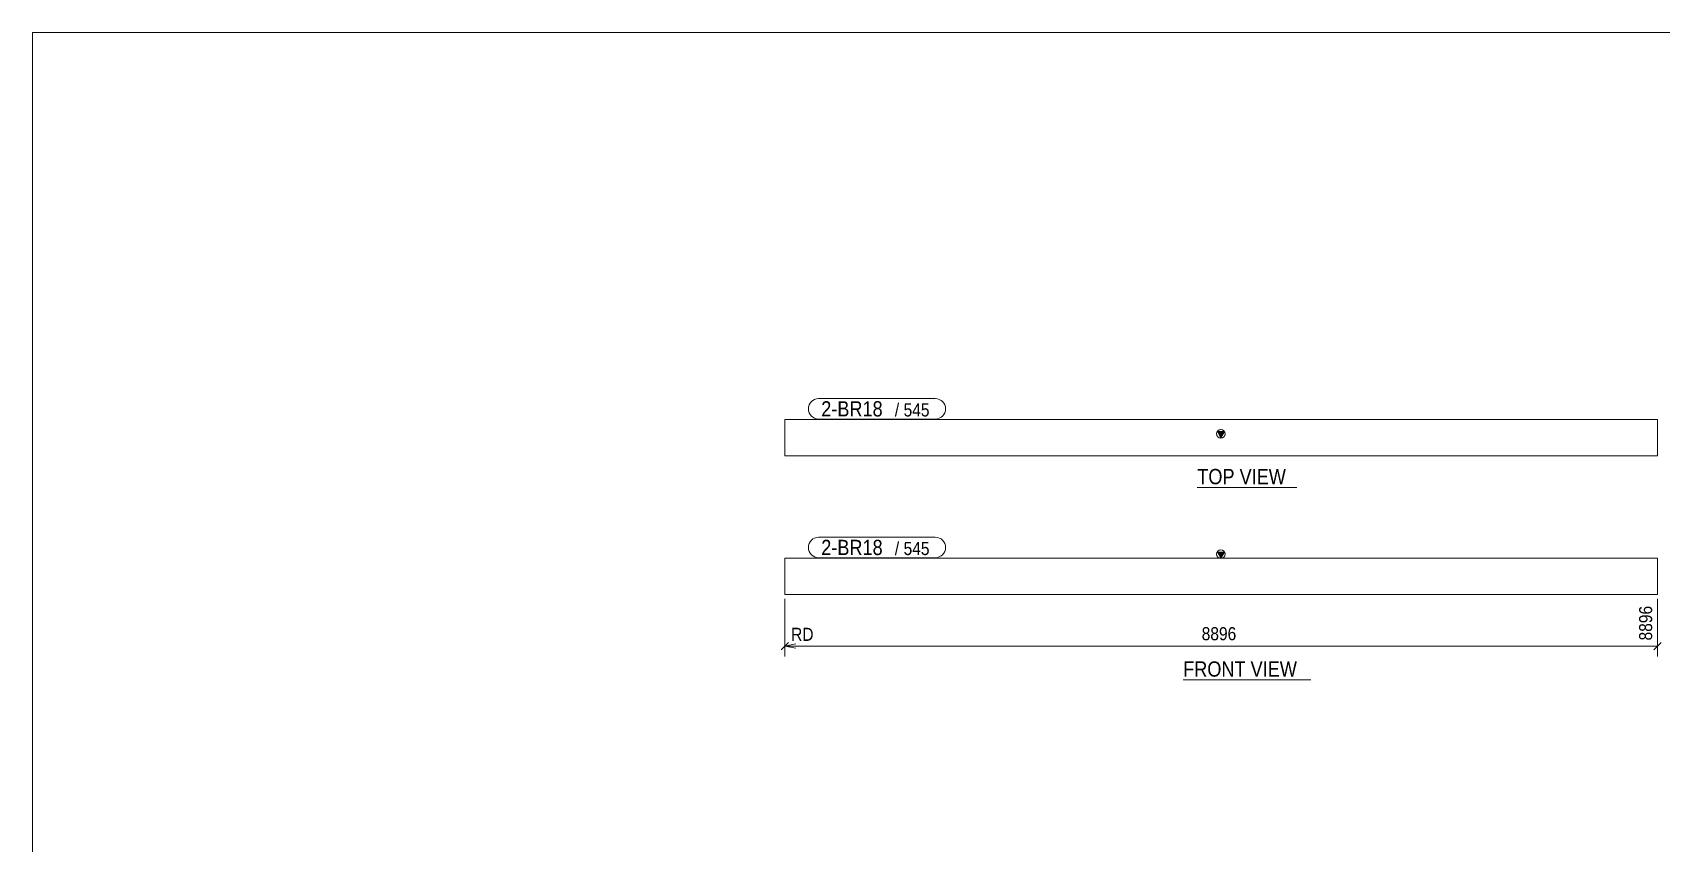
# Model space of a CAD drawing. Header units: millimetres. Extents: x 2 to 579, y 1 to 405.
# Drawn here: x 5 to 378.5, y 219.1 to 405 of the extents above; entities that cross this region are included whole.
import ezdxf

# ---------------------------------------------------------------- set-up
doc = ezdxf.new("R2010")
doc.units = ezdxf.units.MM
doc.linetypes.add('XKITLINE00', pattern=[0])
for name, color, linetype, lineweight in [('Dimensions', 7, 'Continuous', 0), ('DrawingSheet', 5, 'Continuous', 0), ('OtherObjectType', 7, 'Continuous', 0), ('Part', 2, 'Continuous', 0), ('PartMark', 7, 'Continuous', 0)]:
    doc.layers.add(name, color=color, linetype=linetype, lineweight=lineweight)
doc.styles.add('ARIAL', font='ARIAL.TTF')

# ---------------------------------------------------------------- blocks, each defined once
blk = doc.blocks.new('*A1')
at = {"layer": 'Part'}
blk.add_hatch(color=2, dxfattribs=at).paths.add_polyline_path([(276.7, 285.91), (278.3, 285.91), (277.5, 284.51)], flags=17)
at = {"layer": 'Part', "color": 2, "linetype": 'XKITLINE00', "lineweight": 0}
for p, q in [((177.5, 284.51), (277.5, 284.51)), ((177.5, 276.73), (177.5, 284.51)), ((277.5, 284.51), (276.7, 285.91)), ((276.7, 285.91), (278.3, 285.91)), ((278.3, 285.91), (277.5, 284.51)), ((277.6, 284.51), (377.6, 284.51)), ((377.6, 284.51), (377.6, 283.95)), ((377.6, 283.95), (377.6, 276.17)), ((177.5, 276.17), (177.5, 276.73)), ((277.5, 276.17), (177.5, 276.17)), ((377.6, 276.17), (277.6, 276.17))]:
    blk.add_line(p, q, dxfattribs=at)
blk.add_circle((277.5, 285.41), 1, dxfattribs=at)
blk = doc.blocks.new('*A2')
at = {"layer": 'Part'}
blk.add_hatch(color=2, dxfattribs=at).paths.add_polyline_path([(276.7, 313.52), (278.3, 313.52), (277.5, 312.12)], flags=17)
at = {"layer": 'Part', "color": 2, "linetype": 'XKITLINE00', "lineweight": 0}
for p, q in [((277.5, 316.29), (177.5, 316.29)), ((177.5, 316.29), (177.5, 307.96)), ((377.6, 316.29), (277.6, 316.29)), ((377.6, 316.29), (377.6, 307.96)), ((277.5, 312.12), (276.7, 313.52)), ((276.7, 313.52), (278.3, 313.52)), ((278.3, 313.52), (277.5, 312.12)), ((177.5, 307.96), (277.5, 307.96)), ((277.6, 307.96), (377.6, 307.96))]:
    blk.add_line(p, q, dxfattribs=at)
blk.add_circle((277.5, 313.02), 1, dxfattribs=at)
blk = doc.blocks.new('*A5')
at = {"layer": 'DrawingSheet', "color": 5, "linetype": 'XKITLINE00', "lineweight": 0}
for p, q in [((579, 405), (5, 405)), ((5, 405), (5, 5))]:
    blk.add_line(p, q, dxfattribs=at)
blk = doc.blocks.new('*A14')
at = {"layer": 'Dimensions', "color": 7, "linetype": 'XKITLINE00', "lineweight": 0}
for p, q in [((177.5, 275.17), (177.5, 261.94)), ((177.5, 275.17), (177.5, 261.94)), ((377.6, 275.17), (377.6, 261.94)), ((178.35, 265.19), (176.65, 263.49)), ((180, 264.84), (177.5, 264.34)), ((177.5, 264.34), (377.6, 264.34)), ((180, 263.84), (177.5, 264.34)), ((184.72, 264.34), (177.5, 264.34)), ((378.45, 265.19), (376.75, 263.49))]:
    blk.add_line(p, q, dxfattribs=at)
at = {"layer": 'Dimensions', "color": 3}
for p in [(177.5, 264.34), (377.6, 264.34)]:
    blk.add_point(p, dxfattribs=at)
at = {"layer": 'Dimensions', "color": 7}
blk.add_point((177.5, 264.34), dxfattribs=at)
at = {"layer": 'Dimensions', "color": 3, "style": 'ARIAL', "width": 0.85}
blk.add_text('8896', height=3, rotation=90.0002, dxfattribs=at).set_placement((376.4, 265.64))
for s, p in [('RD', (178.94, 265.54)), ('8896', (273.1, 265.69))]:
    blk.add_text(s, height=3, dxfattribs=at).set_placement(p)
blk = doc.blocks.new('*A15')
at = {"layer": 'PartMark', "color": 7, "linetype": 'XKITLINE00', "lineweight": 0}
for p, q in [((185.25, 289.31), (212.01, 289.31)), ((185.25, 284.61), (212.01, 284.61))]:
    blk.add_line(p, q, dxfattribs=at)
for centre, start, end in [((185.25, 286.96), 90, 270), ((212.01, 286.96), 270, 90)]:
    blk.add_arc(centre, 2.35, start, end, dxfattribs=at)
at = {"layer": 'PartMark', "color": 1, "style": 'ARIAL', "width": 0.85}
blk.add_text('2-BR18', height=3.5, dxfattribs=at).set_placement((185.85, 285.21))
at = {"layer": 'PartMark', "color": 3, "style": 'ARIAL', "width": 0.85}
for s, p in [('/', (202.73, 285.21)), ('545', (204.74, 285.21))]:
    blk.add_text(s, height=3, dxfattribs=at).set_placement(p)
blk = doc.blocks.new('*A16')
at = {"layer": 'OtherObjectType', "color": 7, "linetype": 'XKITLINE00', "lineweight": 0}
blk.add_line((268.85, 256.59), (298.15, 256.59), dxfattribs=at)
at = {"layer": 'OtherObjectType', "color": 7, "style": 'ARIAL', "width": 0.85}
blk.add_text('FRONT VIEW', height=3.5, dxfattribs=at).set_placement((268.85, 257.34))
blk = doc.blocks.new('*A18')
at = {"layer": 'PartMark', "color": 7, "linetype": 'XKITLINE00', "lineweight": 0}
for p, q in [((185.25, 321.09), (212.01, 321.09)), ((185.25, 316.39), (212.01, 316.39))]:
    blk.add_line(p, q, dxfattribs=at)
for centre, start, end in [((185.25, 318.74), 90, 270), ((212.01, 318.74), 270, 90)]:
    blk.add_arc(centre, 2.35, start, end, dxfattribs=at)
at = {"layer": 'PartMark', "color": 1, "style": 'ARIAL', "width": 0.85}
blk.add_text('2-BR18', height=3.5, dxfattribs=at).set_placement((185.85, 316.99))
at = {"layer": 'PartMark', "color": 3, "style": 'ARIAL', "width": 0.85}
for s, p in [('/', (202.73, 316.99)), ('545', (204.74, 316.99))]:
    blk.add_text(s, height=3, dxfattribs=at).set_placement(p)
blk = doc.blocks.new('*A19')
at = {"layer": 'OtherObjectType', "color": 7, "linetype": 'XKITLINE00', "lineweight": 0}
blk.add_line((272.09, 300.71), (294.91, 300.71), dxfattribs=at)
at = {"layer": 'OtherObjectType', "color": 7, "style": 'ARIAL', "width": 0.85}
blk.add_text('TOP VIEW', height=3.5, dxfattribs=at).set_placement((272.09, 301.46))

msp = doc.modelspace()

# ---------------------------------------------------------------- block references
at = {"lineweight": 0}
for name in ['*A5', '*A18', '*A19', '*A15', '*A14', '*A16']:
    msp.add_blockref(name, (0, 0), dxfattribs=at)
at = {"layer": 'Part', "lineweight": 0}
for name in ['*A2', '*A1']:
    msp.add_blockref(name, (0, 0), dxfattribs=at)

doc.saveas('drawing.dxf')
